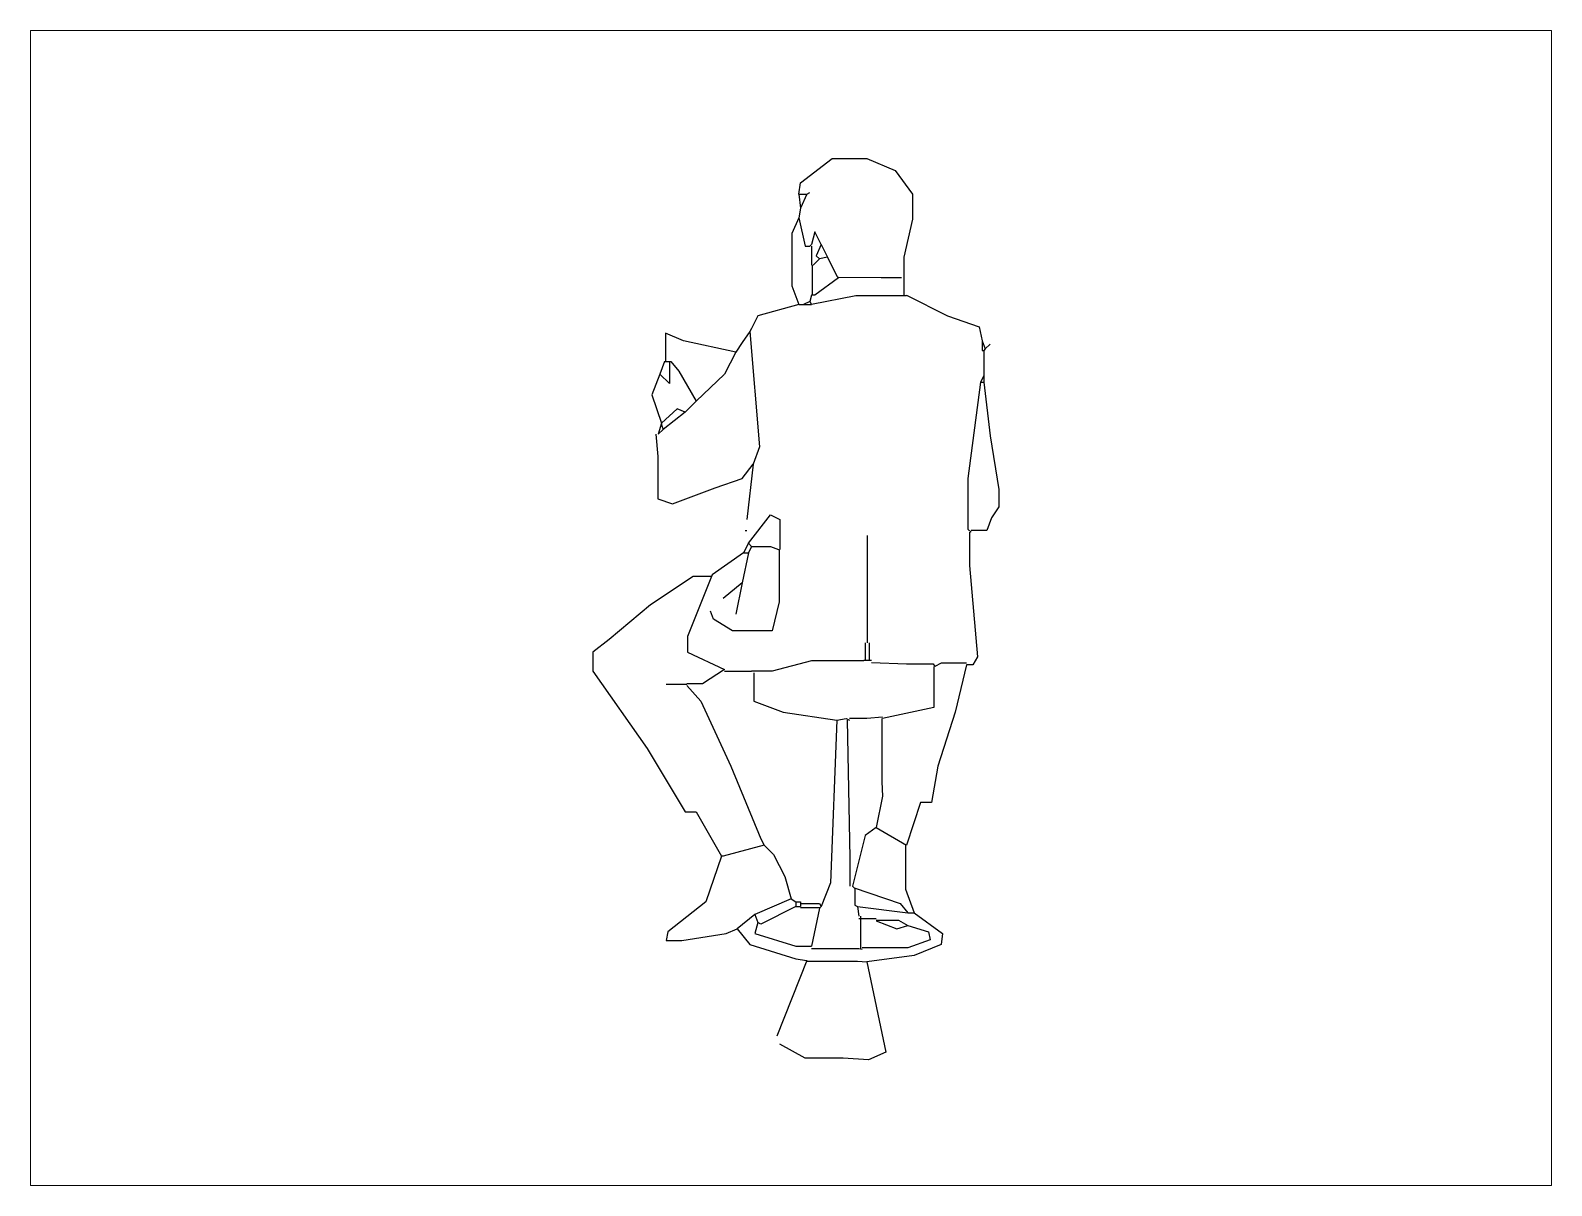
# Paper-space layout 'Drawing482' of a CAD drawing. Header units: millimetres. Extents: x 1 to 634, y 0 to 480.
# The model-space entities are those that its viewports show. They can reach past a viewport. Long polylines and large blocks are cut down to what shows.
import ezdxf

# ---------------------------------------------------------------- set-up
doc = ezdxf.new("R2010")
doc.units = ezdxf.units.MM
doc.layers.add('Standard', color=7, linetype='Continuous')

msp = doc.modelspace()

# ---------------------------------------------------------------- linework, layer by layer
at = {"layer": 'Standard', "linetype": 'Continuous'}
for points in [[(260.669, 393.976), (260.752, 394.56), (262.419, 395.851), (264.252, 395.851), (265.752, 395.226), (266.669, 393.976), (266.669, 392.643), (266.211, 390.643), (266.211, 389.56)], [(260.669, 393.976), (261.086, 393.976)], [(260.669, 393.976), (260.752, 393.226)], [(261.086, 393.976), (260.752, 393.226)], [(261.086, 393.976), (261.252, 394.06)], [(260.752, 393.226), (260.669, 392.726)], [(260.669, 392.726), (260.294, 391.893), (260.294, 389.143), (260.669, 388.143)], [(260.669, 392.726), (261.002, 391.226), (261.252, 391.226)], [(261.836, 391.31), (261.502, 391.976), (261.336, 391.31), (261.252, 391.226)], [(261.336, 391.226), (261.336, 390.226)], [(261.836, 391.31), (261.586, 390.726), (261.752, 390.56)], [(261.836, 391.31), (262.169, 390.643)], [(261.377, 390.226), (261.377, 388.643)], [(261.752, 390.56), (261.419, 390.226)], [(262.169, 390.643), (261.752, 390.56)], [(262.169, 390.643), (262.669, 389.643), (262.752, 389.56)], [(262.752, 389.56), (261.502, 388.643), (261.336, 388.643)], [(262.752, 389.601), (265.002, 389.581), (266.086, 389.581)], [(266.211, 389.56), (266.211, 388.643)], [(261.336, 388.643), (261.252, 388.31)], [(266.336, 388.601), (263.669, 388.601), (261.336, 388.143)], [(266.336, 388.643), (268.502, 387.56), (270.169, 386.976), (270.336, 386.226)], [(260.669, 388.143), (258.502, 387.56), (258.169, 386.893), (258.086, 386.726)], [(260.669, 388.143), (260.919, 388.143)], [(261.252, 388.31), (260.919, 388.143)], [(260.919, 388.143), (261.336, 388.143)], [(261.252, 388.31), (261.336, 388.143)], [(257.336, 385.643), (254.586, 386.226), (253.627, 386.643), (253.627, 385.143)], [(258.086, 386.726), (257.669, 386.143), (257.336, 385.643)], [(258.086, 386.726), (258.586, 380.643), (258.252, 379.726)], [(270.336, 386.226), (270.336, 385.726), (270.419, 385.726)], [(270.336, 386.226), (270.502, 385.81)], [(270.502, 385.81), (270.752, 386.06)], [(253.586, 385.143), (253.336, 384.476)], [(253.836, 385.143), (253.836, 383.976), (253.336, 384.476)], [(253.586, 385.143), (253.919, 385.143)], [(253.919, 385.143), (254.336, 384.643), (255.252, 383.06)], [(257.336, 385.643), (256.752, 384.476), (255.252, 383.06)], [(270.502, 385.81), (270.419, 385.726)], [(270.419, 385.726), (270.419, 384.393)], [(253.336, 384.476), (252.919, 383.393), (253.419, 381.893)], [(270.419, 384.393), (270.252, 384.06)], [(270.419, 384.393), (270.419, 384.06)], [(270.252, 384.06), (269.586, 378.976), (269.586, 376.31), (269.752, 376.143)], [(270.419, 384.06), (270.752, 381.226), (271.211, 378.393), (271.211, 377.476), (270.836, 376.893), (270.586, 376.226), (269.752, 376.226)], [(270.252, 384.06), (270.419, 384.06)], [(255.252, 383.06), (254.669, 382.476)], [(254.669, 382.476), (254.252, 382.643), (253.419, 381.893)], [(254.669, 382.476), (253.502, 381.56)], [(253.127, 381.31), (253.231, 380.143), (253.231, 377.893), (254.002, 377.643), (256.252, 378.476), (257.669, 378.976), (258.252, 379.726)], [(253.419, 381.893), (253.252, 381.31)], [(253.502, 381.56), (253.252, 381.31)], [(253.419, 381.893), (253.419, 381.81)], [(253.419, 381.81), (253.502, 381.56)], [(258.252, 379.726), (257.919, 376.81)], [(258.002, 375.56), (259.169, 377.06), (259.669, 376.81), (259.669, 375.226)], [(258.002, 375.56), (257.752, 375.06)], [(257.836, 376.226), (257.919, 376.226)], [(258.002, 375.56), (258.169, 375.393)], [(264.294, 370.31), (264.294, 375.976)], [(269.669, 376.143), (269.669, 374.393), (270.086, 369.56), (269.836, 369.143), (269.502, 369.143)], [(259.627, 375.226), (259.627, 372.476), (259.252, 370.935), (257.169, 370.935), (256.169, 371.56), (256.002, 371.976)], [(257.752, 375.06), (256.086, 373.893)], [(258.002, 375.06), (257.669, 373.476)], [(257.752, 375.06), (258.002, 375.06)], [(258.169, 375.393), (258.002, 375.06)], [(258.169, 375.393), (259.169, 375.393), (259.586, 375.226)], [(256.086, 373.81), (255.086, 373.81), (252.836, 372.31), (250.669, 370.476), (249.794, 369.81), (249.794, 368.81), (252.669, 364.726), (254.669, 361.393), (255.252, 361.393), (256.586, 359.06)], [(256.086, 373.893), (254.794, 370.643), (254.794, 369.81), (256.752, 368.893)], [(257.669, 373.476), (256.669, 372.643)], [(257.669, 373.476), (257.336, 371.81)], [(264.169, 370.31), (264.169, 369.393)], [(264.377, 370.31), (264.377, 369.393)], [(264.086, 369.351), (261.336, 369.351), (259.252, 368.81), (258.169, 368.81)], [(264.086, 369.393), (264.502, 369.393)], [(264.502, 369.268), (266.336, 369.206), (267.752, 369.206), (267.836, 369.06)], [(269.502, 369.143), (268.919, 366.643), (268.002, 363.81), (267.669, 361.893), (267.086, 361.893), (266.336, 359.643)], [(269.502, 369.226), (268.169, 369.226), (267.836, 369.06)], [(256.752, 368.893), (255.586, 368.143), (254.752, 368.143)], [(256.752, 368.81), (258.169, 368.81)], [(258.294, 368.726), (258.294, 367.226), (259.836, 366.643), (262.669, 366.226)], [(267.794, 369.06), (267.794, 366.893), (265.086, 366.31)], [(254.752, 368.101), (253.669, 368.101)], [(254.752, 368.06), (255.502, 367.226), (257.086, 363.81), (258.669, 359.976), (258.836, 359.643)], [(262.669, 366.226), (262.336, 357.643), (261.836, 356.393)], [(262.669, 366.226), (263.169, 366.31), (263.336, 366.226)], [(263.211, 366.226), (263.356, 358.976), (263.356, 357.476)], [(265.086, 366.393), (264.252, 366.31), (263.336, 366.31)], [(265.044, 366.31), (265.044, 362.976), (265.086, 362.226), (264.752, 360.56)], [(264.752, 360.56), (264.169, 360.143), (263.502, 357.476)], [(264.752, 360.56), (266.336, 359.643)], [(258.836, 359.643), (256.669, 359.06), (256.586, 359.06)], [(258.836, 359.643), (259.336, 359.143), (259.919, 357.976), (260.252, 356.81)], [(266.294, 359.643), (266.294, 357.31), (266.752, 356.06)], [(256.586, 359.06), (255.752, 356.643), (253.752, 355.06), (253.669, 354.601), (254.502, 354.601), (256.836, 354.976), (257.419, 355.226)], [(263.502, 357.476), (263.586, 357.393)], [(263.586, 357.393), (266.002, 356.56), (266.419, 356.06)], [(263.627, 357.393), (263.627, 356.476), (263.752, 356.393)], [(260.252, 356.81), (258.336, 355.976)], [(260.502, 356.393), (258.669, 355.476), (258.502, 355.56)], [(260.252, 356.81), (260.502, 356.643)], [(260.502, 356.643), (260.752, 356.643)], [(260.502, 356.643), (260.502, 356.393)], [(260.502, 356.393), (260.752, 356.393)], [(260.752, 356.643), (260.752, 356.393)], [(260.752, 356.56), (261.752, 356.56), (261.836, 356.393)], [(260.752, 356.351), (261.752, 356.351)], [(261.752, 356.31), (261.336, 354.31)], [(261.836, 356.393), (261.752, 356.31)], [(263.752, 356.393), (266.419, 356.06)], [(263.752, 356.393), (263.836, 355.893)], [(258.336, 355.976), (257.419, 355.226)], [(258.336, 355.976), (258.502, 355.56)], [(258.502, 355.56), (258.336, 354.976), (260.502, 354.31), (261.336, 354.31)], [(263.836, 355.768), (264.752, 355.768)], [(263.919, 355.893), (263.919, 354.143)], [(266.752, 356.06), (268.252, 354.976), (268.169, 354.393), (266.752, 353.81), (264.252, 353.476)], [(264.752, 355.685), (265.919, 355.685), (266.419, 355.393)], [(264.752, 355.643), (265.836, 355.226), (266.419, 355.393)], [(266.419, 356.06), (266.752, 356.06)], [(257.419, 355.226), (258.086, 354.393), (260.502, 353.643), (261.086, 353.56)], [(266.419, 355.393), (267.502, 355.06), (267.586, 354.643), (266.419, 354.226), (264.002, 354.226)], [(261.336, 354.185), (263.836, 354.185), (264.002, 354.143)], [(261.086, 353.56), (259.502, 349.56)], [(264.252, 353.476), (265.252, 348.726), (264.336, 348.31), (263.002, 348.393), (261.002, 348.393), (259.669, 349.143)], [(261.086, 353.518), (263.752, 353.518), (264.252, 353.476)]]:
    msp.add_lwpolyline(points, dxfattribs=at)

psp = doc.layouts.new('Drawing482')

# ---------------------------------------------------------------- viewports
at = {"layer": '0'}
psp.add_viewport(center=(317.53, 240), size=(632.1, 479.9528), view_center_point=(260.252, 372.144), view_height=60.92389, dxfattribs=at)

doc.saveas('drawing.dxf')
